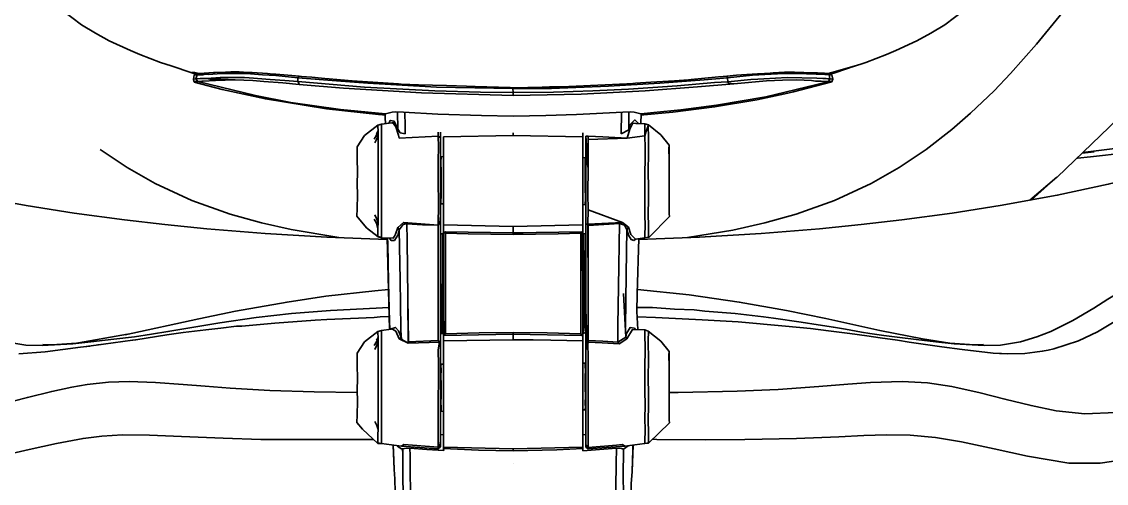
# Model space of a CAD drawing. Header units: inches. Extents: x -351 to 361, y -377 to 372.
# Drawn here: x -147.8 to 122.1, y -205.5 to -90.5 of the extents above; entities that cross this region are included whole.
import ezdxf

# ---------------------------------------------------------------- set-up
doc = ezdxf.new("R2010")
doc.units = ezdxf.units.IN
doc.header["$MEASUREMENT"] = 0
doc.layers.add('Lager 1', color=7, linetype='Continuous')

msp = doc.modelspace()

# ---------------------------------------------------------------- linework, layer by layer
at = {"layer": 'Lager 1', "color": 7, "lineweight": 35}
for points in [[(-143.88, -80.89), (-140.71, -84.61), (-137.67, -87.64), (-132.9, -91.28), (-129.43, -93.36), (-125.96, -95.28), (-120.73, -97.71), (-118.4, -98.68), (-113.25, -100.65), (-110.58, -101.52), (-105.39, -103.27)], [(117.61, -79.69), (111.07, -88.29), (104.75, -96.08), (98.28, -103.39), (94.16, -107.72), (88.31, -113.29), (83.66, -117.36), (77.28, -122.3), (70.58, -126.79), (63.57, -130.77), (54.47, -135.02), (44.91, -138.43), (37.12, -140.63), (29.21, -142.39), (17.87, -144.27)], [(58.97, -101.74), (62.27, -100.65), (67.43, -98.68), (69.75, -97.71), (74.99, -95.28), (78.46, -93.36), (81.93, -91.28), (86.7, -87.64), (89.74, -84.61), (92.71, -81.14)], [(59.61, -101.52), (53.77, -103.17)], [(54.55, -103.25), (59.61, -101.52)], [(139.33, -102.5), (132.61, -107.82), (124.99, -114.69), (109.87, -129.2)], [(-105.39, -103.27), (-105.52, -103.2), (-105.31, -103.15), (-104.99, -103.14), (-104.68, -103.13)], [(-105.39, -103.27), (-104.57, -103.49)], [(-105.02, -104.85), (-104.88, -103.83)], [(-104.43, -104.72), (-105.02, -104.85)], [(-104.8, -105.4), (-104.92, -105.4), (-105.02, -104.85)], [(-104.88, -103.83), (-104.57, -103.49)], [(-104.88, -103.83), (-104.1, -103.71)], [(-104.68, -103.13), (-103.66, -103.41)], [(-104.57, -103.49), (-104.57, -103.49), (-104.44, -103.5), (-104.22, -103.47), (-104.18, -103.47), (-104.01, -103.46)], [(-104.1, -103.71), (-104.43, -104.72)], [(-101.71, -104.65), (-103.39, -104.68), (-104.43, -104.72)], [(-104.43, -104.72), (-103.94, -105.4)], [(-103.66, -103.41), (-104.1, -103.71)], [(-104.1, -103.71), (-103.48, -103.73), (-102.71, -103.69), (-102.22, -103.55)], [(-104.1, -103.71), (-102.22, -103.55)], [(-104.01, -103.46), (-103.86, -103.44), (-103.66, -103.41)], [(-103.94, -105.4), (-102.92, -105.31), (-102.64, -105.3), (-99.51, -105.11)], [(-103.66, -103.41), (-102.38, -103.35), (-101.95, -103.33)], [(-102.22, -103.55), (-101.26, -103.66), (-99.14, -103.48), (-97.09, -103.43), (-95.79, -103.39), (-91.87, -103.42), (-87.85, -103.69), (-84.55, -103.87), (-79.06, -104.44)], [(-101.95, -103.33), (-101.61, -103.29), (-101.14, -103.21), (-100.05, -103.18), (-99.66, -103.15), (-99.6, -103.14), (-97.05, -103.1), (-96.74, -103.1), (-96.3, -103.06), (-95.75, -103), (-95.19, -102.97), (-93.65, -102.99), (-91.49, -103.11)], [(-79.03, -105.38), (-82.29, -105.15), (-85.98, -104.87), (-91.14, -104.45), (-92.32, -104.39), (-97.18, -104.38), (-98.41, -104.42), (-101.71, -104.65)], [(-94.68, -105), (-101.71, -104.65)], [(-99.51, -105.11), (-101.71, -104.65)], [(-99.51, -105.11), (-94.68, -105)], [(-94.68, -105), (-92.53, -105.03), (-90.24, -105.12), (-87.51, -105.37), (-82.81, -105.7), (-78.7, -106.11)], [(-91.49, -103.11), (-90.42, -103.13), (-86.63, -103.42), (-86.6, -103.42), (-85.96, -103.48), (-84.52, -103.59), (-80.57, -103.87), (-78.72, -104.04), (-78.15, -104.11), (-75.58, -104.32), (-72.31, -104.63)], [(-78.72, -104.04), (-78.15, -104.11), (-78.74, -104.06), (-79.06, -104.44)], [(-79.06, -104.44), (-69.45, -105.26), (-61.64, -105.83), (-44.55, -106.82), (-25.53, -107.16)], [(-79.06, -104.44), (-79.03, -105.38)], [(27.7, -104.05), (26.79, -104.14), (25.61, -104.25), (18.79, -104.93), (18.16, -104.97), (14.68, -105.21), (8.75, -105.56), (4.98, -105.84), (4.25, -105.87), (2.78, -105.93), (-11.66, -106.67), (-12.93, -106.71), (-13.05, -106.7), (-16.45, -106.76), (-18.25, -106.78), (-25.49, -106.94), (-25.51, -106.94), (-25.51, -106.94), (-26.26, -106.92), (-34.94, -106.63), (-37.08, -106.55), (-42.11, -106.42), (-49.04, -106.25), (-53.35, -106.03), (-53.99, -106), (-65.55, -105.2), (-71.23, -104.72), (-72.31, -104.63)], [(27.82, -104.45), (22.03, -104.97), (10.99, -105.83), (-1.76, -106.59), (-15.97, -107.1), (-25.53, -107.16)], [(52.85, -103.43), (51.95, -103.34), (51.02, -103.3), (50.26, -103.23), (49.74, -103.21), (49.74, -103.21), (48, -103.23), (47.82, -103.24), (47.54, -103.23), (46.83, -103.19), (45.48, -103.12), (44.51, -103.04), (44.32, -103.03), (44.28, -103.03), (42.01, -103.07), (39.23, -103.26), (39.09, -103.28), (38.45, -103.33), (37.09, -103.39), (35.29, -103.48), (31.33, -103.77), (30.12, -103.84), (27.7, -104.05)], [(27.7, -104.05), (27.82, -104.45)], [(53.11, -103.76), (50.91, -103.54), (49.93, -103.54), (45.13, -103.4), (40.28, -103.46), (34.05, -103.85), (27.82, -104.45)], [(27.82, -104.45), (27.91, -105.51)], [(53.27, -104.72), (52.8, -104.7), (52.4, -104.68), (51.55, -104.63), (50.07, -104.58), (42.73, -104.36), (36.9, -104.69), (35.35, -104.78), (33.66, -104.93), (27.91, -105.51)], [(53.02, -105.37), (51.13, -105.27), (49.72, -105.28), (48.77, -105.13), (45.08, -105.01), (41.51, -105.03), (37.52, -105.25), (29.41, -105.96)], [(53.77, -103.17), (52.85, -103.43)], [(53.11, -103.76), (52.85, -103.43)], [(53.35, -103.51), (53.33, -103.5), (53.08, -103.4), (52.96, -103.39)], [(53.29, -104.71), (53.03, -105.34), (53.09, -105.35)], [(53.27, -104.72), (53.03, -105.34)], [(53.29, -104.71), (53.11, -103.76)], [(53.84, -103.76), (53.11, -103.76)], [(53.11, -103.76), (53.27, -104.72)], [(54.09, -104.78), (53.29, -104.71)], [(53.35, -103.51), (53.33, -103.5), (53.36, -103.51), (53.84, -103.76)], [(53.44, -103.56), (54.55, -103.25)], [(54.09, -104.78), (53.83, -105.51)], [(53.84, -103.76), (54.09, -104.78)], [(53.93, -103.12), (54.55, -103.25)], [(-104.89, -105.53), (-104.8, -105.4), (-103.94, -105.4)], [(-57.98, -113.73), (-58.95, -113.63), (-71.9, -112.23), (-87.14, -109.71), (-97.88, -107.36), (-104.89, -105.53)], [(-103.94, -105.4), (-89.58, -108.91), (-80.79, -110.59), (-68.48, -112.34), (-57.21, -113.47)], [(-79.03, -105.38), (-62.43, -106.79), (-44.95, -107.73), (-33.6, -108.06), (-25.49, -108.14)], [(-78.7, -106.11), (-78.92, -105.64), (-79.03, -105.38)], [(-78.7, -106.11), (-67.66, -107.03), (-48.29, -108.25), (-25.49, -108.84)], [(-25.53, -107.16), (-25.49, -108.14)], [(27.91, -105.51), (24.61, -105.67), (15.33, -106.5), (3.23, -107.29), (-5.69, -107.73), (-15.41, -108.04), (-25.49, -108.14)], [(29.41, -105.96), (20.42, -106.73), (7.38, -107.72), (-8.55, -108.56), (-25.49, -108.84)], [(53.02, -105.37), (49.75, -106.25), (37.38, -109.17), (25.09, -111.28), (16.24, -112.43), (9.55, -113.14), (6.24, -113.47)], [(53.83, -105.51), (44.29, -107.95), (42.07, -108.44), (35.18, -109.92), (24.61, -111.71), (14.23, -113.02), (7.01, -113.73)], [(27.91, -105.51), (28.12, -105.84), (29.41, -105.96)], [(53.02, -105.37), (53.09, -105.35), (53.59, -105.4), (53.83, -105.51)], [(-25.49, -108.14), (-25.49, -108.84)], [(-57.21, -113.47), (-55.57, -113.01), (-54.68, -112.93), (-52.8, -113.06), (-44.22, -113.53), (-33.32, -113.88), (-25.49, -114.01)], [(-54.21, -117.26), (-54.29, -112.95)], [(-52.34, -118.46), (-52.39, -115.99), (-52.44, -113.52), (-52.45, -113.08)], [(-25.49, -114.01), (-17.32, -113.89), (-9.73, -113.65), (1.79, -113.04), (3.72, -112.93), (4.6, -113.01), (6.24, -113.47)], [(1.4, -118.46), (1.48, -113.05)], [(3.32, -117.41), (3.29, -114.17), (3.31, -112.95)], [(-142.69, -171.18), (-146.75, -171.04), (-151.71, -170.24), (-155.79, -169.01), (-159.23, -167.67), (-163.84, -165.37), (-172.26, -160.39), (-175.45, -158.34), (-181.16, -154.78), (-188.56, -150.01), (-196.15, -144.76), (-200.43, -141.47), (-205.45, -137.08), (-210.7, -131.62), (-214.62, -127.02), (-217.51, -123.45), (-220.2, -120.27), (-222.88, -117.41), (-224.57, -115.98), (-226.29, -115)], [(-226.29, -115), (-215.69, -118.98), (-200.8, -123.89), (-185.42, -128.17), (-173.55, -131), (-160.86, -133.7), (-146.64, -136.28), (-134.71, -138.15), (-122.19, -139.86), (-112.11, -140.97), (-101.67, -142.06), (-87.16, -143.22), (-71.86, -144.15), (-56.82, -144.76)], [(-59.12, -116.28), (-58.26, -115.98)], [(-57.98, -113.73), (-58.68, -113.62), (-57.21, -113.47)], [(-58.26, -143.07), (-58.26, -141.13), (-58.26, -137.6), (-58.26, -132.28), (-58.25, -126), (-58.26, -120.77), (-58.27, -119.88), (-58.26, -118.24), (-58.26, -116.95), (-58.26, -116.2), (-58.28, -116.05), (-58.26, -116.01), (-58.26, -115.98)], [(-58.26, -115.98), (-55.66, -115.67)], [(-57.31, -113.79), (-57.98, -113.73)], [(-57.27, -115.86), (-57.3, -114.45), (-57.32, -113.48)], [(-56.39, -115.76), (-56.08, -115.09), (-55.12, -115.28), (-54.21, -117.26)], [(-55.66, -115.67), (-54.97, -115.61)], [(-53.88, -119.51), (-54.05, -118.78), (-54.71, -116.69), (-54.9, -116.36), (-55.28, -115.85), (-55.66, -115.67)], [(2.91, -119.49), (3.52, -117.24), (4.32, -115.8), (5.02, -115.81)], [(5.55, -115.84), (5.46, -115.59), (4.8, -114.97), (3.61, -116.14), (3.42, -116.79), (3.32, -117.41)], [(5.02, -115.81), (4.35, -115.75), (4.03, -115.73)], [(7.29, -115.96), (5.02, -115.81)], [(6.24, -113.47), (7.71, -113.61), (7.01, -113.73)], [(6.35, -113.48), (6.3, -115.89)], [(6.34, -113.65), (7.01, -113.73)], [(7.01, -113.73), (6.34, -113.78)], [(6.35, -113.6), (7.01, -113.73)], [(8.21, -116.19), (7.29, -115.96)], [(7.29, -115.96), (7.29, -116.55), (7.29, -118.91)], [(-64.32, -121.63), (-62.43, -118.82), (-59.12, -116.28)], [(-59.1, -117.7), (-59.51, -118.79), (-60.07, -119.72)], [(-59.45, -118.43), (-59.1, -117.7)], [(-59.45, -118.43), (-59.45, -118.43)], [(-59.12, -116.28), (-59.12, -116.56), (-59.1, -117.7)], [(-59.1, -117.7), (-59.1, -118.83)], [(-54.21, -117.26), (-53.59, -118.21), (-52.34, -118.46)], [(-44.14, -118.05), (-44.13, -119.03)], [(-43.57, -118.02), (-43.58, -120.33)], [(-25.49, -118.21), (-25.48, -118.84)], [(-8.17, -118.21), (-8.18, -121.32)], [(3.32, -117.41), (1.4, -118.46)], [(7.29, -118.91), (7.62, -117.77), (8.13, -116.43)], [(8.13, -116.43), (8.15, -119.33), (8.22, -123.54), (8.14, -127.4), (8.17, -132.25), (8.17, -133.71), (8.16, -135.33), (8.12, -137.77), (8.18, -142.02), (8.17, -143.99), (8.37, -144.13)], [(8.21, -116.19), (8.13, -116.43)], [(13.33, -121.23), (11.29, -118.68), (8.21, -116.19)], [(172.52, -116.83), (171.16, -118.19), (168.99, -120.55), (166.48, -123.6), (163.91, -126.71), (159.92, -131.4), (156.72, -134.85), (151.61, -139.69), (146.33, -143.9), (143.76, -145.82), (133.82, -152.46), (126.21, -157.33), (122.5, -159.63), (119, -161.81), (113.74, -164.92), (108.26, -167.68), (104.82, -169.01), (100.74, -170.24), (95.77, -171.04), (91.72, -171.18)], [(153.59, -118.42), (116.23, -123.09)], [(-59.1, -118.83), (-59.4, -119.69), (-59.91, -120.69)], [(-59.1, -118.83), (-59.11, -120.98), (-59.1, -125.32), (-59.1, -132.26), (-59.11, -138.27), (-59.1, -140.62)], [(-53.88, -119.51), (-44.13, -119.03)], [(-43.58, -119.39), (-44.13, -119.03)], [(-44.13, -119.03), (-44.1, -121.66)], [(-43.6, -122.08), (-43.6, -121.07), (-43.58, -119.39)], [(-43.39, -124.11), (-43.59, -124.4), (-43.58, -122.38), (-43.59, -121.21)], [(-42.79, -119.21), (-42.8, -121.51), (-42.8, -126.85)], [(-42.79, -119.21), (-25.48, -118.84)], [(-25.48, -118.84), (-8.17, -119.18)], [(-8.17, -119.18), (-8.17, -123.9), (-8.18, -128.86)], [(-7.41, -119), (-7.37, -123.72)], [(-7.41, -119), (-6.84, -119.02)], [(-7.41, -119), (-6.86, -127.01)], [(-7.39, -121.05), (-7.4, -123.44)], [(-6.86, -127.01), (-6.84, -122.75), (-6.84, -119.84)], [(-6.84, -119.02), (-3.17, -119.2), (2.91, -119.49)], [(-6.84, -119.84), (-6.84, -119.02)], [(2.91, -119.49), (-6.84, -119.84)], [(7.29, -118.91), (2.91, -119.49)], [(7.29, -118.91), (7.33, -121.95), (7.32, -124.35), (7.29, -128.57)], [(13.33, -124.94), (13.28, -122.04), (13.33, -121.23)], [(13.36, -125.27), (13.33, -121.23)], [(114.76, -124.5), (114.92, -124.48), (118.13, -124.18), (127.04, -123.14), (128.12, -123.01), (129.15, -122.89), (131.15, -122.65), (134.16, -122.28), (135.18, -122.16), (136.21, -122.03), (138.28, -121.78), (139.32, -121.65), (140.38, -121.52), (142.5, -121.25), (149.03, -120.43), (150.15, -120.29), (153.52, -119.83)], [(-68.82, -144.27), (-80.69, -142.29), (-88.08, -140.63), (-95.88, -138.43), (-105.45, -135.01), (-114.55, -130.77), (-121.54, -126.79), (-128.26, -122.3)], [(-64.33, -124.6), (-64.29, -122.6), (-64.32, -121.63)], [(-44.1, -121.66), (-44.14, -125.19), (-44.12, -130.09)], [(-43.6, -134.4), (-43.6, -133.13), (-43.6, -131.86), (-43.6, -126.09), (-43.6, -122.08)], [(-43.39, -124.11), (-43.45, -125.49)], [(-43.39, -124.11), (-42.8, -124.16)], [(-7.37, -123.72), (-7.37, -128.6), (-7.37, -133.72), (-7.42, -138.1), (-7.37, -140.92)], [(-7.4, -123.44), (-7.4, -124.49)], [(-7.37, -126.69), (-7.39, -123.85), (-7.38, -122.78)], [(-7.37, -123.72), (-6.86, -127.01)], [(119.08, -122.91), (116.12, -123.2)], [(-64.3, -130.85), (-64.23, -127.99), (-64.33, -124.6)], [(-43.59, -129.63), (-43.58, -127.23), (-43.59, -124.41)], [(-43.45, -125.49), (-43.58, -124.4)], [(-43.45, -125.49), (-43.43, -127.89)], [(-8.18, -124.38), (-7.57, -124.35)], [(-8.18, -124.54), (-8.17, -129.53), (-8.17, -134.64)], [(-7.57, -124.35), (-7.47, -124.43)], [(-7.57, -124.35), (-7.53, -125.57)], [(-7.53, -125.57), (-7.55, -127.25)], [(-7.53, -125.57), (-7.47, -124.43)], [(-7.47, -124.43), (-7.38, -124.5)], [(5.8, -144.77), (20.88, -144.15), (36.19, -143.22), (50.7, -142.06), (61.14, -140.97), (71.22, -139.86), (83.74, -138.15), (95.67, -136.28), (109.89, -133.7), (122.58, -131), (134.44, -128.17), (145.36, -125.23)], [(13.31, -138.34), (13.31, -135.08), (13.31, -130.2), (13.33, -124.94)], [(13.31, -133.63), (13.33, -131.67), (13.36, -125.27)], [(-43.58, -126.98), (-43.43, -127.89)], [(-43.43, -127.89), (-43.57, -132.63)], [(-43.43, -127.89), (-43.4, -129.87)], [(-42.8, -126.85), (-42.8, -132.73), (-42.8, -136.01)], [(-7.54, -131.84), (-7.58, -129.82), (-7.55, -127.25)], [(-7.37, -126.98), (-7.37, -127.23)], [(-7.37, -128.31), (-7.37, -127.86)], [(-6.83, -137.39), (-6.87, -133.37), (-6.86, -127.01)], [(7.29, -133.08), (7.29, -128.57)], [(109.78, -129.21), (103.07, -134.94)], [(109.78, -129.21), (103.52, -134.86)], [(109.87, -129.2), (109.78, -129.13)], [(-64.29, -137.1), (-64.24, -133.58), (-64.3, -130.85)], [(-44.12, -141.16), (-44.09, -135.94), (-44.12, -130.09)], [(-43.59, -136.17), (-43.58, -134.28), (-43.59, -131.78)], [(-43.4, -129.87), (-43.57, -132.63)], [(-43.4, -133.59), (-43.4, -129.87)], [(-7.52, -134.43), (-7.54, -131.84)], [(-7.38, -132.94), (-7.54, -131.84)], [(-43.6, -138.77), (-43.6, -137.78), (-43.6, -136.71), (-43.6, -134.4)], [(-43.57, -132.63), (-43.44, -135.62)], [(-43.4, -133.59), (-43.57, -132.63)], [(-43.44, -135.62), (-43.4, -133.59)], [(-8.17, -138.72), (-8.17, -134.02)], [(-7.58, -136.14), (-7.52, -134.43)], [(-7.52, -134.43), (-7.39, -135.8)], [(7.29, -144.29), (7.29, -143.68), (7.36, -141.29), (7.29, -138.7), (7.29, -133.08)], [(-59.11, -144.08), (-61.97, -141.86), (-64.38, -138.9), (-64.29, -137.1)], [(-43.57, -136.83), (-43.6, -135.76)], [(-43.6, -139.4), (-43.57, -136.83)], [(-43.5, -135.77), (-43.59, -135.7)], [(-43.44, -135.62), (-43.5, -135.77)], [(-42.8, -135.83), (-43.39, -135.84), (-43.5, -135.77)], [(-42.8, -140.95), (-42.8, -135.83)], [(-42.8, -137.62), (-42.8, -141.09)], [(-7.58, -136.14), (-8.17, -136.06)], [(-7.39, -135.85), (-7.58, -136.14)], [(-6.83, -137.39), (-6.92, -140.91)], [(1.68, -140.47), (-6.83, -137.39)], [(-59.13, -141.93), (-59.48, -140.68), (-60.07, -139.71)], [(-59.91, -138.63), (-59.4, -139.68), (-59.1, -140.62)], [(-43.72, -140.63), (-43.6, -138.77)], [(-43.59, -140.84), (-43.6, -139.23)], [(-8.17, -138.72), (-8.17, -139.13), (-8.17, -142.23)], [(-7.39, -139.8), (-7.38, -141.43)], [(8.37, -144.13), (13.38, -139.03)], [(13.38, -139.03), (13.31, -138.34)], [(-59.13, -141.93), (-59.18, -143.83), (-59.12, -143.98)], [(-59.1, -140.62), (-59.13, -141.93)], [(-54.2, -141.78), (-54.72, -143.41), (-55.02, -143.92), (-55.32, -144.4), (-58.26, -144.29)], [(-53.81, -142.3), (-54.19, -143.67), (-55.02, -144.95), (-55.84, -144.97), (-56.34, -144.36)], [(-54.2, -141.78), (-52.75, -140.52)], [(-54.2, -141.78), (-53.81, -142.3)], [(-53.81, -142.3), (-52.85, -140.97), (-51.95, -140.84)], [(-53.81, -142.3), (-53.57, -154.9), (-53.4, -166.82), (-53.33, -169.06)], [(-52.75, -140.52), (-44.12, -141.16)], [(-51.95, -140.84), (-52.75, -140.52)], [(-51.95, -140.84), (-48.04, -141.05), (-44.12, -141.16)], [(-51.67, -159.17), (-51.88, -145.03), (-51.95, -140.84)], [(-44.13, -169.9), (-44.13, -147.9), (-44.12, -141.16)], [(-43.72, -140.63), (-44.12, -141.16)], [(-43.59, -140.84), (-43.72, -140.63)], [(-43.59, -157.78), (-43.6, -146.96), (-43.59, -140.84)], [(-43.56, -142.89), (-43.6, -149.15)], [(-43.56, -142.89), (-43.59, -140.84)], [(-43.59, -160.88), (-43.56, -142.89)], [(-42.8, -141.09), (-42.8, -141.91), (-42.8, -143.04), (-42.34, -142.84)], [(-42.8, -141.09), (-25.49, -141.51)], [(-42.34, -142.84), (-25.45, -143.05)], [(-42.34, -142.84), (-42.31, -143.14)], [(-25.49, -141.51), (-8.17, -141.12)], [(-25.49, -143.05), (-25.49, -141.51)], [(-25.47, -143.08), (-8.39, -142.85)], [(-8.39, -142.85), (-8.67, -143.16)], [(-8.39, -142.85), (-8.19, -154.51), (-8.19, -163.32), (-8.14, -168.6)], [(-8.17, -141.12), (-8.18, -143.11), (-8.18, -143.19)], [(-7.37, -140.92), (-7.41, -142.94)], [(-7.41, -142.94), (-7.37, -149.45)], [(-6.92, -140.91), (-7.37, -140.92)], [(-7.37, -140.92), (-7.37, -146.96), (-7.37, -152.69), (-7.37, -161.95), (-7.12, -170.11)], [(-6.92, -140.91), (1.68, -140.47)], [(-6.85, -141.24), (-6.92, -140.91)], [(-6.92, -140.91), (-6.85, -157.61)], [(0.98, -140.76), (-6.85, -141.24)], [(-6.85, -141.24), (-6.85, -157.61)], [(0.55, -170.27), (0.58, -166.05), (0.73, -156.54), (0.98, -140.76)], [(0.98, -140.76), (1.68, -140.47)], [(2.77, -142.29), (2.23, -141.15), (0.98, -140.76)], [(1.68, -140.47), (3.19, -141.7)], [(2.77, -142.29), (2.63, -153.44), (2.43, -166.6)], [(3.19, -141.7), (2.77, -142.29)], [(4.56, -145), (3.86, -144.76), (3.22, -143.67), (2.77, -142.29)], [(3.19, -141.7), (3.77, -143.47), (4.97, -144.64)], [(-59.12, -143.98), (-59.11, -144.08)], [(-59.12, -143.98), (-58.28, -144.13)], [(-58.26, -144.29), (-59.11, -144.08)], [(-58.28, -144.13), (-58.26, -143.95), (-58.26, -143.75), (-58.26, -143.07)], [(-58.26, -143.07), (-58.28, -144.13)], [(-58.28, -144.13), (-58.26, -144.29)], [(-56.21, -167.1), (-56.83, -144.34)], [(-56.78, -144.35), (-56.68, -145.76), (-56.46, -155.44), (-56.21, -165.14), (-56.2, -167.1)], [(-43.56, -143.25), (-43.46, -143.31)], [(-43.48, -168.2), (-43.46, -143.31)], [(-43.46, -143.31), (-43, -143.31)], [(-43, -143.31), (-43.03, -168.17)], [(-43, -143.31), (-42.79, -143.03)], [(-42.79, -145.02), (-43, -143.31)], [(-42.31, -143.14), (-42.79, -143.03)], [(-42.79, -143.03), (-42.78, -148.12), (-42.78, -153.19)], [(-42.3, -158.82), (-42.3, -147.34), (-42.31, -143.14)], [(-42.31, -143.14), (-36.72, -143.37), (-25.49, -143.51)], [(-25.49, -143.51), (-25.47, -143.08)], [(-8.67, -143.16), (-14.25, -143.37), (-25.49, -143.51)], [(-25.47, -143.08), (-25.45, -143.05)], [(-25.45, -143.05), (-23, -143.04)], [(-8.68, -168.25), (-8.67, -158.84), (-8.68, -147.34), (-8.67, -143.16)], [(-8.39, -143.05), (-7.97, -143.32)], [(-7.89, -166.46), (-8.18, -164.51), (-8.19, -145.31), (-7.97, -143.32)], [(-7.97, -143.32), (-7.5, -143.24)], [(-7.97, -143.32), (-7.89, -151.57), (-7.89, -166.46)], [(-7.51, -167.93), (-7.48, -157.23), (-7.5, -143.24)], [(-7.5, -143.24), (-7.41, -143.3)], [(5.02, -144.63), (4.56, -145)], [(4.56, -145), (4.97, -144.64)], [(4.97, -144.64), (7.29, -144.29)], [(5.52, -167.19), (5.3, -162.71), (5.4, -158.27), (5.8, -144.51)], [(7.29, -144.29), (8.17, -144.16), (8.37, -144.13)], [(-43.03, -168.17), (-42.79, -165), (-42.79, -149.99)], [(-56.48, -157.23), (-59.91, -157.5), (-72.1, -158.88), (-81.72, -160.32), (-94.56, -162.63), (-103.66, -164.53), (-121.99, -168.47)], [(-51.67, -159.17), (-51.58, -170.56)], [(-51.5, -170.26), (-51.67, -159.17)], [(-43.6, -170.31), (-43.6, -164.13), (-43.59, -157.78)], [(-42.3, -168.25), (-42.3, -158.82)], [(-6.85, -157.61), (-6.85, -165.8), (-6.85, -169.89)], [(1.97, -158.16), (2.57, -169.1)], [(91.72, -171.18), (83.14, -170.53), (76.4, -169.46), (65.78, -167.37), (52.28, -164.42), (42.49, -162.45), (30.75, -160.32), (18.29, -158.53), (5.44, -157.18)], [(-135.02, -170.69), (-130.59, -170.19), (-124.8, -169.56), (-119.73, -168.97), (-115.47, -168.36), (-111.37, -167.68), (-106.42, -166.82), (-98.48, -165.5), (-89.45, -164.17), (-80.64, -163.2), (-70.9, -162.39), (-56.36, -161.69)], [(-43.57, -168.7), (-43.59, -160.88)], [(-42.78, -161.32), (-42.75, -168.65)], [(-7.38, -159.78), (-7.42, -168.3), (-7.39, -168.98), (-7.39, -169.09), (-7.39, -169), (-7.38, -169.33)], [(50.44, -165.96), (46.18, -165.29), (39.32, -164.3), (36.78, -163.98), (29.78, -163.16), (22.22, -162.56), (19.58, -162.3), (14.62, -162.07), (9.22, -161.71), (6.61, -161.71), (5.33, -161.68)], [(-127.4, -170.79), (-122.64, -170.18), (-120.16, -169.83), (-119.4, -169.7), (-111.63, -168.48), (-107.58, -167.92), (-101.94, -167.23), (-98.18, -166.79), (-94.29, -166.33), (-92.99, -166.29), (-84.75, -165.54), (-74.73, -164.87), (-71.84, -164.7), (-60.09, -164.14), (-58.55, -163.99), (-56.3, -163.95)], [(5.37, -164.04), (9.92, -164.17), (21.51, -164.72), (30.47, -165.28), (42.26, -166.32), (48.49, -166.94), (53.01, -167.47), (58.26, -168.15), (62.5, -168.75), (65.85, -169.23), (70.15, -169.85), (73.07, -170.35), (81.2, -171.45), (86.21, -172.16), (93.93, -173.07), (95.54, -173.12), (96.04, -173.15), (97.47, -173.19), (101.85, -173.11), (104.28, -172.79), (106.17, -172.58), (107.6, -172.3), (109, -172.01), (115.16, -169.98), (119.88, -167.71), (125.3, -164.54)], [(-58.25, -167.38), (-55.87, -167.06), (-55.83, -167), (-55.7, -167.03), (-55.06, -167.31), (-54.7, -167.58), (-53.83, -169.48)], [(-55.87, -167.06), (-55.7, -167.03)], [(-55.83, -167), (-54.77, -166.64), (-54.02, -167.48), (-53.33, -169.06)], [(-42.75, -168.65), (-42.79, -168.6), (-42.79, -165)], [(-7.89, -166.46), (-8.14, -168.6)], [(2.57, -169.1), (2.71, -168.18), (3.61, -166.7), (4.68, -166.84), (4.99, -167.17)], [(7.27, -167.27), (4.22, -167.13), (2.8, -169.49)], [(8.14, -167.59), (7.27, -167.27)], [(7.3, -182.19), (7.28, -177.06), (7.32, -171.6), (7.31, -168.54), (7.27, -167.27)], [(57.24, -167.06), (54.19, -166.6), (50.44, -165.96)], [(91.72, -171.18), (84.21, -170.72), (79.64, -170.2), (74.76, -169.67), (70.71, -169.19), (66.73, -168.69), (63.29, -168.17), (61.15, -167.81), (57.24, -167.06)], [(-121.41, -168.35), (-135.02, -170.69)], [(-64.32, -173.04), (-62.43, -170.23), (-59.12, -167.68)], [(-59.1, -169.11), (-59.51, -170.19), (-60.07, -171.13)], [(-59.45, -169.83), (-59.1, -169.11)], [(-59.45, -169.83), (-59.45, -169.83)], [(-59.12, -167.68), (-58.28, -167.39), (-58.26, -167.41)], [(-59.12, -167.68), (-59.12, -167.96), (-59.1, -169.11)], [(-59.1, -169.11), (-59.1, -170.23)], [(-58.26, -195.56), (-58.25, -194.73), (-58.25, -192.72), (-58.26, -189), (-58.26, -185.04), (-58.26, -181.34), (-58.26, -176.36), (-58.26, -173.18), (-58.27, -170.5), (-58.26, -168), (-58.28, -167.45), (-58.26, -167.41), (-58.25, -167.38)], [(-53.83, -169.48), (-53.37, -169.09), (-53.33, -169.06)], [(-53.83, -169.48), (-51.58, -170.56)], [(-53.15, -169.66), (-53.83, -169.48)], [(-53.33, -169.06), (-53.15, -169.66)], [(-53.15, -169.66), (-51.58, -170.56)], [(-44.13, -169.9), (-51.5, -170.26)], [(-43.78, -170.34), (-44.13, -169.9)], [(-43.6, -173.62), (-43.57, -168.7)], [(-43.48, -168.2), (-43.57, -168.15)], [(-43.03, -168.17), (-43.48, -168.2)], [(-42.8, -168.58), (-42.8, -170.02)], [(-42.8, -170.02), (-25.49, -169.7)], [(-42.8, -193.22), (-42.8, -186.84), (-42.8, -183.55), (-42.8, -181.8), (-42.8, -180.08), (-42.8, -178.39), (-42.8, -175.22), (-42.8, -173.12), (-42.8, -171.41), (-42.8, -169.72)], [(-42.75, -168.65), (-42.3, -168.25)], [(-25.47, -168.29), (-42.75, -168.65)], [(-42.3, -168.25), (-33.92, -167.98), (-25.49, -167.9)], [(-8.68, -168.25), (-17.05, -167.98), (-25.49, -167.9)], [(-25.47, -168.29), (-25.49, -167.9)], [(-25.49, -169.7), (-25.49, -168.29)], [(-8.17, -170.01), (-16.14, -169.8), (-20.52, -169.74), (-25.49, -169.7)], [(-8.14, -168.6), (-8.5, -168.64), (-25.47, -168.29)], [(-8.14, -168.6), (-8.68, -168.25)], [(-8.5, -168.64), (-8.17, -168.65), (-8.17, -170.01)], [(-8.17, -168.6), (-8.17, -168.6)], [(-7.51, -167.93), (-8.09, -168.17)], [(-7.41, -167.92), (-7.51, -167.93)], [(-7.39, -169.09), (-7.39, -171.01), (-7.38, -173.4)], [(-7.12, -170.11), (-6.85, -169.89)], [(-6.85, -169.89), (-6.84, -170.32)], [(-6.85, -169.89), (-3.16, -170.07), (0.55, -170.27)], [(2.57, -169.1), (0.55, -170.27)], [(2.8, -169.49), (0.88, -170.7)], [(2.8, -169.49), (2.57, -169.1)], [(8.14, -167.59), (8.16, -167.75), (8.11, -169.79), (8.22, -174.94), (8.14, -178.81), (8.17, -183.66), (8.17, -185.27), (8.16, -186.74), (8.12, -189.17), (8.18, -193.43), (8.17, -195.39)], [(13.33, -172.63), (11.29, -170.09), (8.14, -167.59)], [(-148.45, -173.25), (-141.95, -172.74), (-133.12, -171.55)], [(-134.11, -170.53), (-142.69, -171.18)], [(-142.69, -171.18), (-135.02, -170.69)], [(-139.71, -170.95), (-142.48, -170.93)], [(-130.84, -171.27), (-133.12, -171.55)], [(-131.71, -171.38), (-127.4, -170.79)], [(-128.82, -170.99), (-128.07, -170.9), (-127.4, -170.79)], [(-59.1, -170.23), (-59.4, -171.1), (-59.91, -172.1)], [(-59.1, -170.23), (-59.11, -172.32), (-59.1, -176.73), (-59.1, -183.67), (-59.11, -189.67), (-59.1, -192.03)], [(-51.5, -170.26), (-51.58, -170.56)], [(-51.58, -170.56), (-43.78, -170.34)], [(-43.78, -170.34), (-44.14, -172.26), (-44.09, -175.93), (-44.09, -180.38)], [(-43.6, -170.31), (-43.78, -170.34)], [(-43.6, -173.62), (-43.6, -170.31)], [(-43.59, -175.86), (-43.58, -173.79), (-43.59, -172.61)], [(-8.17, -171.85), (-8.17, -175.22), (-8.17, -177.56), (-8.18, -181.8), (-8.18, -185.97), (-8.17, -188.29)], [(-8.17, -170.01), (-8.17, -174.21)], [(-7.12, -170.11), (-7.37, -172.61), (-7.4, -176.76)], [(-7.12, -170.11), (-6.95, -170.24), (-6.84, -170.32)], [(-6.84, -178.61), (-6.83, -173.81), (-6.92, -170.99), (-6.84, -170.32)], [(0.88, -170.7), (-3.33, -170.47), (-6.84, -170.32)], [(0.55, -170.27), (0.88, -170.7)], [(13.33, -176.35), (13.28, -173.45), (13.33, -172.63)], [(13.33, -172.63), (13.36, -176.68)], [(91.5, -170.93), (88.74, -170.95)], [(-64.32, -173.04), (-64.29, -174.01), (-64.33, -176.01)], [(-43.59, -176.71), (-43.6, -173.62)], [(-43.6, -182.13), (-43.6, -179.45), (-43.6, -174.78)], [(-64.33, -176.01), (-64.23, -179.39), (-64.3, -182.26)], [(-43.6, -175.53), (-43.58, -178.64), (-43.6, -182.13)], [(-43.49, -175.83), (-43.59, -175.92)], [(-43.39, -175.8), (-43.49, -175.83)], [(-43.39, -175.8), (-43.39, -175.94), (-43.49, -176.27)], [(-43.49, -175.83), (-43.49, -176.27)], [(-43.49, -176.27), (-43.39, -176.97), (-43.39, -177.61), (-43.47, -178.42)], [(-43.47, -178.42), (-43.49, -176.27)], [(-42.8, -175.81), (-43.39, -175.8)], [(-7.58, -175.51), (-8.17, -175.58)], [(-7.4, -175.79), (-7.58, -175.51)], [(-7.49, -177.1), (-7.58, -176.52), (-7.58, -175.51)], [(-7.49, -177.1), (-7.55, -178.97), (-7.54, -181.31), (-7.5, -184.18)], [(-7.4, -175.89), (-7.49, -177.1)], [(-7.4, -176.76), (-7.44, -186.05)], [(-7.4, -176.76), (-7.37, -181.43)], [(13.31, -189.74), (13.31, -186.48), (13.31, -181.6), (13.33, -176.35)], [(13.36, -176.68), (13.33, -183.08), (13.31, -185.04)], [(-64.3, -182.84), (-74.96, -182.68), (-86.03, -182.31), (-95.9, -181.8), (-102.11, -181.3), (-107.59, -180.89), (-114.45, -180.36), (-120.99, -180.08), (-126.2, -180.24), (-131.46, -180.82), (-135.25, -181.5), (-140.3, -182.59), (-146.34, -184.08), (-153.21, -185.84)], [(-44.09, -180.38), (-44.13, -184.01), (-44.12, -188.67), (-44.14, -193.81), (-44.14, -196.45)], [(-43.48, -185.6), (-43.42, -183.59), (-43.43, -181.21), (-43.47, -178.42)], [(-6.84, -178.61), (-6.84, -184.6), (-6.84, -190.28), (-6.84, -192.7), (-6.83, -193.56)], [(124.47, -187.85), (116.73, -188.16), (109.65, -187.39), (103.38, -186.1), (96.87, -184.47), (90.74, -182.95), (83.63, -181.37), (77.63, -180.44), (71.3, -180.08), (63.44, -180.36), (57.77, -180.81), (50.6, -181.39), (40.44, -182.06), (30.29, -182.5), (15.55, -182.84), (13.33, -182.86)], [(-64.3, -182.26), (-64.24, -184.99), (-64.29, -188.5)], [(-43.6, -182.13), (-43.6, -182.05)], [(-43.6, -193.78), (-43.6, -191.86), (-43.6, -188.3), (-43.57, -185.89), (-43.6, -182.72), (-43.6, -182.14)], [(-7.44, -186.05), (-7.37, -181.43)], [(7.34, -186.25), (7.3, -182.19)], [(-43.58, -187.25), (-43.48, -185.6)], [(-43.48, -185.6), (-43.39, -186.24), (-43.39, -187.54)], [(-7.5, -184.18), (-7.58, -185.03), (-7.58, -185.73), (-7.49, -186.57)], [(-7.5, -184.18), (-7.49, -186.57)], [(-7.44, -186.05), (-7.39, -189.89), (-7.39, -190.03), (-7.39, -190.06), (-7.38, -190.92), (-7.42, -193.96), (-7.37, -195.84)], [(-64.29, -188.5), (-64.38, -190.31), (-62.98, -192), (-59.14, -195.52)], [(-43.58, -187.25), (-43.39, -187.54)], [(-43.39, -187.54), (-42.8, -187.51)], [(-8.17, -187.17), (-7.58, -187.19), (-7.48, -187.13)], [(-7.58, -187.14), (-8.17, -187.14)], [(-8.17, -187.66), (-8.17, -191.18), (-8.17, -194.73)], [(-7.58, -187.14), (-7.58, -186.94), (-7.49, -186.57)], [(-7.48, -187.13), (-7.58, -187.14)], [(-7.48, -187.13), (-7.49, -186.57)], [(-7.48, -187.13), (-7.43, -187.1)], [(7.29, -195.57), (7.3, -194.87), (7.37, -192.33), (7.29, -189.18), (7.34, -186.25)], [(-59.91, -190.03), (-59.4, -191.09), (-59.1, -192.03)], [(-43.58, -192.35), (-43.59, -189.95)], [(13.38, -190.44), (8.21, -195.46)], [(13.38, -190.44), (13.31, -189.74)], [(-153.22, -198.7), (-145.93, -197.07), (-139.1, -195.54), (-132.48, -194.3), (-127.83, -193.71), (-122.65, -193.4), (-115.96, -193.44), (-108, -193.83), (-97.62, -194.25), (-88.27, -194.53), (-80.75, -194.58), (-64.86, -194.57), (-60.24, -194.52)], [(-59.13, -193.33), (-59.18, -195.24)], [(-59.1, -192.03), (-59.13, -193.33)], [(-43.58, -192.35), (-43.6, -194.9)], [(-43.58, -193.29), (-42.8, -193.36)], [(-42.81, -196.48), (-42.8, -193.47)], [(-42.8, -196.19), (-42.8, -192.82)], [(-8.17, -193.35), (-7.41, -193.28)], [(-8.17, -197.36), (-8.17, -195.57), (-8.17, -193.35)], [(-6.83, -193.56), (-6.84, -196.56)], [(9.19, -194.51), (10.28, -194.53), (22.41, -194.6), (32.19, -194.55), (45.03, -194.28), (55.53, -193.86), (61.73, -193.58), (67.38, -193.4), (73.32, -193.45), (79.62, -194.08), (86.08, -195.14), (94.16, -196.88), (102.5, -198.74), (112.76, -200.41), (120.59, -200.46), (126.82, -199.55)], [(-59.18, -195.24), (-59.12, -195.39)], [(-59.18, -195.24), (-59.14, -195.52)], [(-59.12, -195.39), (-59.14, -195.52)], [(-59.14, -195.52), (-58.26, -195.56)], [(-59.12, -195.39), (-58.26, -195.56)], [(-58.26, -195.56), (-53.23, -196.23)], [(-55.11, -202.03), (-55.34, -195.95)], [(-55.31, -195.95), (-55.22, -197.65), (-55.11, -202.03)], [(-54.28, -196.09), (-54.13, -196.37), (-53.24, -196.9), (-52.99, -196.84)], [(-53.23, -196.23), (-52.66, -195.8), (-44.14, -196.45)], [(-53.23, -196.23), (-44.14, -196.91)], [(-52.99, -196.84), (-52.96, -198.12), (-52.94, -203.8), (-52.83, -208.13), (-52.81, -211.38), (-52.84, -215.35), (-52.85, -219.5), (-52.87, -221.85)], [(-52.96, -198.12), (-52.97, -196.84), (-52.48, -196.8), (-51.16, -196.73)], [(-51.16, -196.73), (-46.98, -197.05), (-42.77, -197.28), (-42.8, -196.83)], [(-51.16, -196.73), (-51.14, -198.51), (-51.1, -203.59), (-51.06, -206.63), (-51.03, -210.65), (-51.04, -214.04), (-51.06, -216.88), (-51.08, -218.72), (-51.16, -223.14)], [(-44.14, -196.45), (-43.73, -195.99)], [(-44.14, -196.91), (-43.57, -196.38)], [(-44.14, -196.91), (-44.14, -196.45)], [(-43.6, -194.9), (-43.73, -195.99)], [(-43.57, -196.38), (-43.73, -195.99)], [(-43.57, -196.38), (-43.59, -194.3)], [(-42.8, -196.83), (-42.81, -196.48)], [(-42.81, -196.48), (-25.49, -196.87)], [(-42.8, -197.28), (-42.8, -197.15), (-42.8, -196.78)], [(-42.8, -196.83), (-34.11, -197.23), (-25.48, -197.35)], [(-25.49, -196.87), (-8.18, -196.47)], [(-25.48, -197.35), (-25.49, -196.87)], [(-25.48, -197.35), (-14.58, -197.15), (-8.17, -196.83)], [(0.19, -196.75), (-8.18, -197.36)], [(-7.37, -196.43), (-7.37, -195.66)], [(-7.37, -195.84), (-6.84, -196.56)], [(-6.86, -196.85), (-7.37, -196.43)], [(2.32, -196.2), (-6.86, -196.85)], [(-6.84, -196.56), (-6.86, -196.85)], [(-6.84, -196.56), (0.19, -195.94)], [(0.19, -196.75), (0.15, -200.53), (0.09, -206.62), (0.06, -210.64), (0.06, -213.99), (0.09, -217.51), (0.12, -219.88), (0.2, -222.79), (0.19, -223.08)], [(0.19, -195.94), (1.68, -195.81), (2.32, -196.2)], [(2, -196.97), (1.5, -196.76), (0.19, -196.75)], [(1.92, -221.96), (1.86, -218.09), (1.87, -213.75), (1.84, -210.27), (1.93, -207.84), (1.92, -203.86), (2, -196.97)], [(2, -196.97), (3.09, -196.1)], [(7.29, -195.57), (2.32, -196.2)], [(4.39, -195.93), (4.09, -202.56)], [(4.33, -195.94), (4.29, -197.09), (4.09, -202.56)], [(7.29, -195.57), (8.17, -195.39)], [(8.21, -195.46), (7.29, -195.57)], [(8.21, -195.46), (8.15, -195.39)], [(-42.8, -197.28), (-42.8, -197.28)], [(-54.74, -210.49), (-54.83, -207.67), (-54.94, -204.34), (-55.11, -202.03)], [(-25.49, -200.57), (-25.49, -200.57)], [(4.09, -202.56), (3.9, -205.59), (3.77, -208.88)]]:
    msp.add_lwpolyline(points, dxfattribs=at)
msp.add_open_spline([(-25.53, -107.16), (-25.53, -107.16), (-25.51, -106.94), (-25.51, -106.94), (-25.51, -106.94), (-25.51, -106.94), (-25.51, -106.94), (-25.51, -106.94), (-25.51, -106.94), (-25.51, -106.94), (-25.51, -106.94), (-25.51, -106.94), (-25.51, -106.94)], degree=3, knots=[0, 0, 0, 0, 1, 1, 1, 2, 2, 2, 3, 3, 3, 4, 4, 4, 4], dxfattribs=at)

doc.saveas('drawing.dxf')
